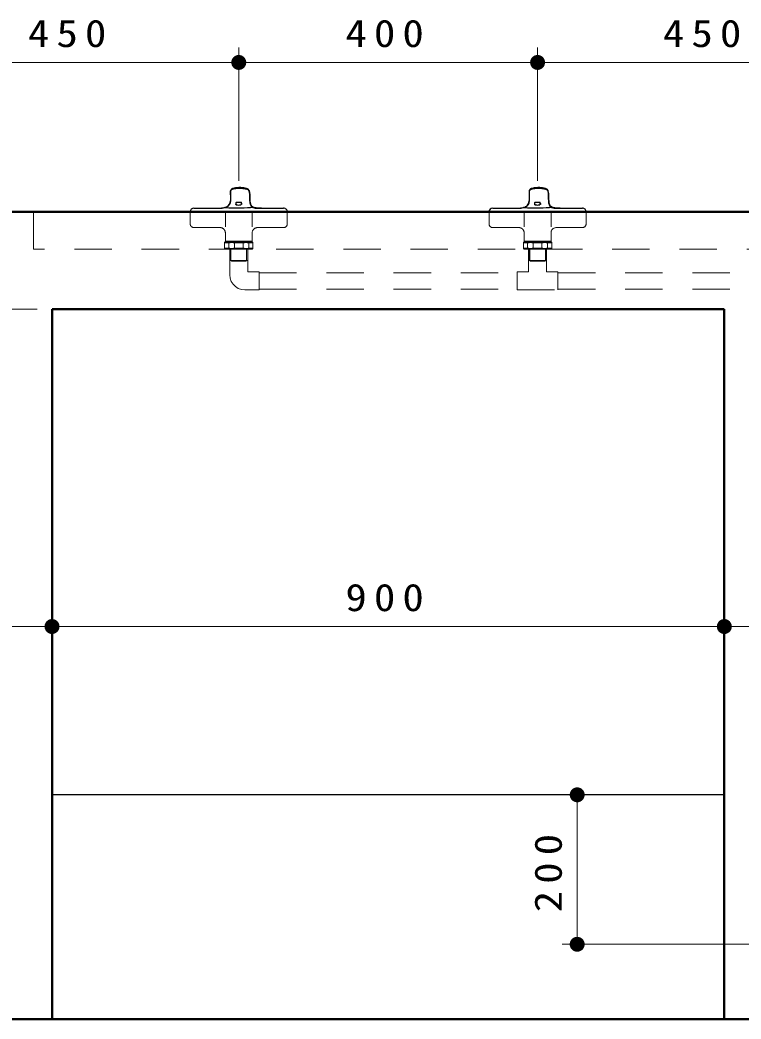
# Model space of a CAD drawing. Units: millimetres on the paper, scale 1:20. Extents: x -385 to 0, y -5 to 267.
# Drawn here: x -350.8 to -302.6, y 107 to 173.8 of the extents above; entities that cross this region are included whole.
import ezdxf

# ---------------------------------------------------------------- set-up
doc = ezdxf.new("R2010")
doc.units = ezdxf.units.MM
doc.linetypes.add('USER1', pattern=[4.5, 2.5, -2])
doc.linetypes.add('USER4', pattern=[8, 5, -3])
doc.layers.add('LY_1', color=2, linetype='Continuous', lineweight=13)
doc.styles.add('ＭＳ ゴシック', font='')
doc.styles.get('ＭＳ ゴシック').set_extended_font_data('MS Gothic')

# ---------------------------------------------------------------- blocks, each defined once
blk = doc.blocks.new('filled_dot')
at = {"color": 0, "linetype": 'Continuous', "lineweight": -2, "const_width": 1.25}
blk.add_lwpolyline([(-0.625, 0, 1), (0.625, 0, 1)], format="xyb", close=True, dxfattribs=at)

msp = doc.modelspace()

# ---------------------------------------------------------------- linework, layer by layer
at = {"layer": 'LY_1', "color": 7}
for p, q in [((-336.176, 163.049), (-336.176, 171.965)), ((-316.176, 163.049), (-316.176, 171.965)), ((-358.676, 170.965), (-336.176, 170.965)), ((-336.176, 170.965), (-316.176, 170.965)), ((-316.176, 170.965), (-293.676, 170.965)), ((-336.001, 161.594), (-336.351, 161.594)), ((-316.001, 161.594), (-316.351, 161.594)), ((-349.676, 154.465), (-369.676, 154.465)), ((-358.676, 133.225), (-348.676, 133.225)), ((-303.676, 133.225), (-348.676, 133.225)), ((-293.676, 133.225), (-303.676, 133.225)), ((-313.524, 111.965), (-313.524, 121.965)), ((-299.676, 111.965), (-314.524, 111.965))]:
    msp.add_line(p, q, dxfattribs=at)
at = {"layer": 'LY_1', "lineweight": 25}
for p, q in [((-336.715, 162.425), (-336.731, 162.386)), ((-336.695, 162.456), (-336.715, 162.425)), ((-336.697, 162.395), (-336.672, 162.436)), ((-336.672, 162.48), (-336.695, 162.456)), ((-336.644, 162.502), (-336.672, 162.48)), ((-336.672, 162.436), (-336.636, 162.469)), ((-336.606, 162.522), (-336.644, 162.502)), ((-336.636, 162.469), (-336.59, 162.492)), ((-336.558, 162.538), (-336.606, 162.522)), ((-336.59, 162.492), (-336.522, 162.511)), ((-336.481, 162.555), (-336.558, 162.538)), ((-336.522, 162.511), (-336.451, 162.521)), ((-336.395, 162.567), (-336.481, 162.555)), ((-336.451, 162.521), (-336.379, 162.53)), ((-336.303, 162.577), (-336.395, 162.567)), ((-336.379, 162.53), (-336.362, 162.532)), ((-336.362, 162.532), (-336.205, 162.544)), ((-336.165, 162.587), (-336.303, 162.577)), ((-336.205, 162.544), (-336.049, 162.545)), ((-336.031, 162.587), (-336.165, 162.587)), ((-336.049, 162.545), (-335.897, 162.536)), ((-335.932, 162.58), (-336.031, 162.587)), ((-335.836, 162.57), (-335.932, 162.58)), ((-335.897, 162.536), (-335.749, 162.518)), ((-335.744, 162.556), (-335.836, 162.57)), ((-335.749, 162.518), (-335.697, 162.51)), ((-335.655, 162.537), (-335.744, 162.556)), ((-335.697, 162.51), (-335.646, 162.496)), ((-335.601, 162.516), (-335.655, 162.537)), ((-335.646, 162.496), (-335.596, 162.475)), ((-335.554, 162.49), (-335.601, 162.516)), ((-335.596, 162.475), (-335.552, 162.445)), ((-335.518, 162.46), (-335.554, 162.49)), ((-335.552, 162.445), (-335.518, 162.405)), ((-335.492, 162.43), (-335.518, 162.46)), ((-335.473, 162.4), (-335.492, 162.43)), ((-316.715, 162.425), (-316.731, 162.386)), ((-316.695, 162.456), (-316.715, 162.425)), ((-316.697, 162.395), (-316.672, 162.436)), ((-316.672, 162.48), (-316.695, 162.456)), ((-316.644, 162.502), (-316.672, 162.48)), ((-316.672, 162.436), (-316.636, 162.469)), ((-316.606, 162.522), (-316.644, 162.502)), ((-316.636, 162.469), (-316.59, 162.492)), ((-316.558, 162.538), (-316.606, 162.522)), ((-316.59, 162.492), (-316.522, 162.511)), ((-316.481, 162.555), (-316.558, 162.538)), ((-316.522, 162.511), (-316.451, 162.521)), ((-316.395, 162.567), (-316.481, 162.555)), ((-316.451, 162.521), (-316.379, 162.53)), ((-316.303, 162.577), (-316.395, 162.567)), ((-316.379, 162.53), (-316.362, 162.532)), ((-316.362, 162.532), (-316.205, 162.544)), ((-316.165, 162.587), (-316.303, 162.577)), ((-316.205, 162.544), (-316.049, 162.545)), ((-316.031, 162.587), (-316.165, 162.587)), ((-316.049, 162.545), (-315.897, 162.536)), ((-315.932, 162.58), (-316.031, 162.587)), ((-315.836, 162.57), (-315.932, 162.58)), ((-315.897, 162.536), (-315.749, 162.518)), ((-315.744, 162.556), (-315.836, 162.57)), ((-315.749, 162.518), (-315.697, 162.51)), ((-315.655, 162.537), (-315.744, 162.556)), ((-315.697, 162.51), (-315.646, 162.496)), ((-315.601, 162.516), (-315.655, 162.537)), ((-315.646, 162.496), (-315.596, 162.475)), ((-315.554, 162.49), (-315.601, 162.516)), ((-315.596, 162.475), (-315.552, 162.445)), ((-315.518, 162.46), (-315.554, 162.49)), ((-315.552, 162.445), (-315.518, 162.405)), ((-315.492, 162.43), (-315.518, 162.46)), ((-315.473, 162.4), (-315.492, 162.43)), ((-336.742, 162.337), (-336.745, 162.28)), ((-336.745, 162.28), (-336.742, 162.159)), ((-336.731, 162.386), (-336.742, 162.337)), ((-336.742, 162.159), (-336.74, 162.049)), ((-336.74, 162.049), (-336.739, 161.992)), ((-336.738, 161.82), (-336.74, 161.705)), ((-336.739, 161.992), (-336.738, 161.916)), ((-336.738, 161.916), (-336.738, 161.82)), ((-336.716, 162.284), (-336.711, 162.349)), ((-336.713, 162.216), (-336.716, 162.284)), ((-336.71, 162.146), (-336.713, 162.216)), ((-336.713, 161.705), (-336.709, 161.853)), ((-336.711, 162.349), (-336.697, 162.395)), ((-336.707, 162), (-336.71, 162.146)), ((-336.709, 161.853), (-336.707, 162)), ((-335.518, 162.405), (-335.494, 162.361)), ((-335.494, 162.361), (-335.479, 162.312)), ((-335.479, 162.312), (-335.472, 162.262)), ((-335.457, 162.367), (-335.473, 162.4)), ((-335.472, 162.262), (-335.465, 162.159)), ((-335.465, 162.159), (-335.461, 162.05)), ((-335.461, 162.05), (-335.458, 161.94)), ((-335.458, 161.94), (-335.456, 161.829)), ((-335.437, 162.289), (-335.457, 162.367)), ((-335.456, 161.829), (-335.454, 161.705)), ((-335.427, 162.201), (-335.437, 162.289)), ((-335.421, 162.132), (-335.427, 162.201)), ((-335.417, 162.051), (-335.421, 162.132)), ((-335.414, 161.959), (-335.417, 162.051)), ((-335.413, 161.882), (-335.414, 161.959)), ((-335.412, 161.798), (-335.413, 161.882)), ((-335.411, 161.714), (-335.412, 161.798)), ((-316.742, 162.337), (-316.745, 162.28)), ((-316.745, 162.28), (-316.742, 162.159)), ((-316.731, 162.386), (-316.742, 162.337)), ((-316.742, 162.159), (-316.74, 162.049)), ((-316.74, 162.049), (-316.739, 161.992)), ((-316.738, 161.82), (-316.74, 161.705)), ((-316.739, 161.992), (-316.738, 161.916)), ((-316.738, 161.916), (-316.738, 161.82)), ((-316.716, 162.284), (-316.711, 162.349)), ((-316.713, 162.216), (-316.716, 162.284)), ((-316.71, 162.146), (-316.713, 162.216)), ((-316.713, 161.705), (-316.709, 161.853)), ((-316.711, 162.349), (-316.697, 162.395)), ((-316.707, 162), (-316.71, 162.146)), ((-316.709, 161.853), (-316.707, 162)), ((-315.518, 162.405), (-315.494, 162.361)), ((-315.494, 162.361), (-315.479, 162.312)), ((-315.479, 162.312), (-315.472, 162.262)), ((-315.457, 162.367), (-315.473, 162.4)), ((-315.472, 162.262), (-315.465, 162.159)), ((-315.465, 162.159), (-315.461, 162.05)), ((-315.461, 162.05), (-315.458, 161.94)), ((-315.458, 161.94), (-315.456, 161.829)), ((-315.437, 162.289), (-315.457, 162.367)), ((-315.456, 161.829), (-315.454, 161.705)), ((-315.427, 162.201), (-315.437, 162.289)), ((-315.421, 162.132), (-315.427, 162.201)), ((-315.417, 162.051), (-315.421, 162.132)), ((-315.414, 161.959), (-315.417, 162.051)), ((-315.413, 161.882), (-315.414, 161.959)), ((-315.412, 161.798), (-315.413, 161.882)), ((-315.411, 161.714), (-315.412, 161.798)), ((-339.176, 161.215), (-337.28, 161.215)), ((-337.199, 161.241), (-337.199, 161.235)), ((-337.199, 161.235), (-337.199, 161.233)), ((-336.74, 161.705), (-336.735, 161.705)), ((-336.735, 161.705), (-336.727, 161.705)), ((-336.727, 161.705), (-336.713, 161.705)), ((-336.374, 161.471), (-336.37, 161.483)), ((-336.372, 161.46), (-336.374, 161.471)), ((-336.366, 161.452), (-336.372, 161.46)), ((-336.37, 161.483), (-336.361, 161.497)), ((-336.354, 161.444), (-336.366, 161.452)), ((-336.361, 161.497), (-336.351, 161.507)), ((-336.353, 161.467), (-336.356, 161.457)), ((-336.356, 161.457), (-336.356, 161.454)), ((-336.338, 161.438), (-336.354, 161.444)), ((-336.351, 161.472), (-336.353, 161.467)), ((-336.351, 161.594), (-336.336, 161.609)), ((-336.351, 161.447), (-336.351, 161.594)), ((-336.336, 161.438), (-336.338, 161.438)), ((-336.336, 161.609), (-336.016, 161.609)), ((-336.03, 161.45), (-336.033, 161.449)), ((-336.013, 161.457), (-336.03, 161.45)), ((-336.024, 161.45), (-336.027, 161.449)), ((-336.005, 161.459), (-336.024, 161.45)), ((-336.016, 161.609), (-336.001, 161.594)), ((-336.003, 161.465), (-336.013, 161.457)), ((-335.99, 161.47), (-336.005, 161.459)), ((-335.997, 161.473), (-336.003, 161.465)), ((-336.001, 161.468), (-336.001, 161.594)), ((-336.001, 161.539), (-335.991, 161.527)), ((-335.998, 161.496), (-336.001, 161.503)), ((-335.996, 161.488), (-335.998, 161.496)), ((-335.996, 161.482), (-335.997, 161.473)), ((-335.996, 161.482), (-335.996, 161.488)), ((-335.991, 161.527), (-335.984, 161.514)), ((-335.982, 161.483), (-335.99, 161.47)), ((-335.984, 161.514), (-335.98, 161.498)), ((-335.98, 161.498), (-335.982, 161.483)), ((-335.454, 161.705), (-335.446, 161.611)), ((-335.446, 161.611), (-335.436, 161.561)), ((-335.436, 161.561), (-335.423, 161.516)), ((-335.423, 161.516), (-335.407, 161.475)), ((-335.408, 161.642), (-335.411, 161.714)), ((-335.4, 161.581), (-335.408, 161.642)), ((-335.407, 161.475), (-335.39, 161.44)), ((-335.39, 161.533), (-335.4, 161.581)), ((-335.378, 161.494), (-335.39, 161.533)), ((-335.39, 161.44), (-335.349, 161.38)), ((-335.366, 161.46), (-335.378, 161.494)), ((-335.349, 161.423), (-335.366, 161.46)), ((-335.331, 161.389), (-335.349, 161.423)), ((-335.349, 161.38), (-335.295, 161.331)), ((-335.306, 161.355), (-335.331, 161.389)), ((-335.274, 161.324), (-335.306, 161.355)), ((-335.295, 161.331), (-335.229, 161.291)), ((-335.235, 161.297), (-335.274, 161.324)), ((-335.181, 161.27), (-335.235, 161.297)), ((-335.229, 161.291), (-335.153, 161.259)), ((-335.141, 161.255), (-335.181, 161.27)), ((-335.153, 161.259), (-335.153, 161.237)), ((-335.079, 161.24), (-335.141, 161.255)), ((-335.016, 161.23), (-335.079, 161.24)), ((-335.071, 161.215), (-333.176, 161.215)), ((-334.964, 161.225), (-335.016, 161.23)), ((-334.964, 161.226), (-334.933, 161.223)), ((-334.952, 161.224), (-334.964, 161.225)), ((-334.882, 161.219), (-334.95, 161.223)), ((-334.863, 161.218), (-334.913, 161.22)), ((-334.913, 161.22), (-334.906, 161.22)), ((-334.904, 161.22), (-334.912, 161.22)), ((-334.653, 161.215), (-334.904, 161.22)), ((-334.878, 161.219), (-334.882, 161.219)), ((-334.794, 161.216), (-334.863, 161.218)), ((-334.705, 161.214), (-334.794, 161.216)), ((-319.176, 161.215), (-317.28, 161.215)), ((-317.199, 161.241), (-317.199, 161.235)), ((-317.199, 161.235), (-317.199, 161.233)), ((-316.74, 161.705), (-316.735, 161.705)), ((-316.735, 161.705), (-316.727, 161.705)), ((-316.727, 161.705), (-316.713, 161.705)), ((-316.374, 161.471), (-316.37, 161.483)), ((-316.372, 161.46), (-316.374, 161.471)), ((-316.366, 161.452), (-316.372, 161.46)), ((-316.37, 161.483), (-316.361, 161.497)), ((-316.354, 161.444), (-316.366, 161.452)), ((-316.361, 161.497), (-316.351, 161.507)), ((-316.353, 161.467), (-316.356, 161.457)), ((-316.356, 161.457), (-316.356, 161.454)), ((-316.338, 161.438), (-316.354, 161.444)), ((-316.351, 161.472), (-316.353, 161.467)), ((-316.351, 161.594), (-316.336, 161.609)), ((-316.351, 161.447), (-316.351, 161.594)), ((-316.336, 161.438), (-316.338, 161.438)), ((-316.336, 161.609), (-316.016, 161.609)), ((-316.03, 161.45), (-316.033, 161.449)), ((-316.013, 161.457), (-316.03, 161.45)), ((-316.024, 161.45), (-316.027, 161.449)), ((-316.005, 161.459), (-316.024, 161.45)), ((-316.016, 161.609), (-316.001, 161.594)), ((-316.003, 161.465), (-316.013, 161.457)), ((-315.99, 161.47), (-316.005, 161.459)), ((-315.997, 161.473), (-316.003, 161.465)), ((-316.001, 161.468), (-316.001, 161.594)), ((-316.001, 161.539), (-315.991, 161.527)), ((-315.998, 161.496), (-316.001, 161.503)), ((-315.996, 161.488), (-315.998, 161.496)), ((-315.996, 161.482), (-315.997, 161.473)), ((-315.996, 161.482), (-315.996, 161.488)), ((-315.991, 161.527), (-315.984, 161.514)), ((-315.982, 161.483), (-315.99, 161.47)), ((-315.984, 161.514), (-315.98, 161.498)), ((-315.98, 161.498), (-315.982, 161.483)), ((-315.454, 161.705), (-315.446, 161.611)), ((-315.446, 161.611), (-315.436, 161.561)), ((-315.436, 161.561), (-315.423, 161.516)), ((-315.423, 161.516), (-315.407, 161.475)), ((-315.408, 161.642), (-315.411, 161.714)), ((-315.4, 161.581), (-315.408, 161.642)), ((-315.407, 161.475), (-315.39, 161.44)), ((-315.39, 161.533), (-315.4, 161.581)), ((-315.378, 161.494), (-315.39, 161.533)), ((-315.39, 161.44), (-315.349, 161.38)), ((-315.366, 161.46), (-315.378, 161.494)), ((-315.349, 161.423), (-315.366, 161.46)), ((-315.331, 161.389), (-315.349, 161.423)), ((-315.349, 161.38), (-315.295, 161.331)), ((-315.306, 161.355), (-315.331, 161.389)), ((-315.274, 161.324), (-315.306, 161.355)), ((-315.295, 161.331), (-315.229, 161.291)), ((-315.235, 161.297), (-315.274, 161.324)), ((-315.181, 161.27), (-315.235, 161.297)), ((-315.229, 161.291), (-315.153, 161.259)), ((-315.141, 161.255), (-315.181, 161.27)), ((-315.153, 161.259), (-315.153, 161.237)), ((-315.079, 161.24), (-315.141, 161.255)), ((-315.016, 161.23), (-315.079, 161.24)), ((-315.071, 161.215), (-313.176, 161.215)), ((-314.964, 161.225), (-315.016, 161.23)), ((-314.964, 161.226), (-314.933, 161.223)), ((-314.952, 161.224), (-314.964, 161.225)), ((-314.882, 161.219), (-314.95, 161.223)), ((-314.863, 161.218), (-314.913, 161.22)), ((-314.913, 161.22), (-314.906, 161.22)), ((-314.904, 161.22), (-314.912, 161.22)), ((-314.653, 161.215), (-314.904, 161.22)), ((-314.878, 161.219), (-314.882, 161.219)), ((-314.794, 161.216), (-314.863, 161.218)), ((-314.705, 161.214), (-314.794, 161.216))]:
    msp.add_line(p, q, dxfattribs=at)
at = {"layer": 'LY_1', "color": 140, "lineweight": 50}
for p, q in [((-358.176, 160.965), (-294.176, 160.965)), ((-348.676, 154.465), (-303.676, 154.465)), ((-348.676, 106.965), (-348.676, 154.465)), ((-303.676, 154.465), (-303.676, 106.965)), ((-295.176, 106.965), (-358.676, 106.965))]:
    msp.add_line(p, q, dxfattribs=at)
at = {"layer": 'LY_1', "color": 253, "linetype": 'USER1'}
for p, q in [((-349.926, 158.465), (-349.926, 160.965)), ((-295.176, 158.465), (-349.926, 158.465))]:
    msp.add_line(p, q, dxfattribs=at)
at = {"layer": 'LY_1', "linetype": 'USER1'}
for p, q in [((-339.426, 160.165), (-339.426, 160.965)), ((-332.926, 160.165), (-332.926, 160.965)), ((-319.426, 160.165), (-319.426, 160.965)), ((-312.926, 160.165), (-312.926, 160.965)), ((-339.176, 159.915), (-337.424, 159.915)), ((-334.927, 159.915), (-333.176, 159.915)), ((-319.176, 159.915), (-317.424, 159.915)), ((-314.927, 159.915), (-313.176, 159.915)), ((-337.074, 159.015), (-337.074, 159.565)), ((-335.277, 159.015), (-335.277, 159.565)), ((-317.074, 159.015), (-317.074, 159.565)), ((-315.277, 159.015), (-315.277, 159.565)), ((-337.076, 158.965), (-337.126, 158.915)), ((-337.126, 158.515), (-337.126, 158.915)), ((-337.126, 158.89), (-336.841, 158.89)), ((-337.126, 158.54), (-336.841, 158.54)), ((-337.076, 158.465), (-337.126, 158.515)), ((-335.276, 158.965), (-337.076, 158.965)), ((-335.276, 158.465), (-337.076, 158.465)), ((-337.074, 159.015), (-337.049, 158.99)), ((-335.302, 158.99), (-337.049, 158.99)), ((-336.841, 158.54), (-336.841, 158.89)), ((-336.756, 158.99), (-336.756, 158.965)), ((-336.701, 158.465), (-336.701, 157.715)), ((-336.461, 158.89), (-335.891, 158.89)), ((-336.461, 158.54), (-336.461, 158.89)), ((-336.461, 158.54), (-335.891, 158.54)), ((-335.891, 158.54), (-335.891, 158.89)), ((-335.651, 158.465), (-335.651, 157.715)), ((-335.596, 158.99), (-335.596, 158.965)), ((-335.226, 158.89), (-335.511, 158.89)), ((-335.511, 158.54), (-335.511, 158.89)), ((-335.226, 158.54), (-335.511, 158.54)), ((-335.302, 158.99), (-335.277, 159.015)), ((-335.276, 158.965), (-335.226, 158.915)), ((-335.276, 158.465), (-335.226, 158.515)), ((-335.226, 158.515), (-335.226, 158.915)), ((-317.076, 158.965), (-317.126, 158.915)), ((-317.126, 158.515), (-317.126, 158.915)), ((-317.126, 158.89), (-316.841, 158.89)), ((-317.126, 158.54), (-316.841, 158.54)), ((-317.076, 158.465), (-317.126, 158.515)), ((-315.276, 158.965), (-317.076, 158.965)), ((-315.276, 158.465), (-317.076, 158.465)), ((-317.074, 159.015), (-317.049, 158.99)), ((-315.302, 158.99), (-317.049, 158.99)), ((-316.841, 158.54), (-316.841, 158.89)), ((-316.756, 158.99), (-316.756, 158.965)), ((-316.701, 158.465), (-316.701, 157.715)), ((-316.461, 158.89), (-315.891, 158.89)), ((-316.461, 158.54), (-316.461, 158.89)), ((-316.461, 158.54), (-315.891, 158.54)), ((-315.891, 158.54), (-315.891, 158.89)), ((-315.651, 158.465), (-315.651, 157.715)), ((-315.596, 158.99), (-315.596, 158.965)), ((-315.226, 158.89), (-315.511, 158.89)), ((-315.511, 158.54), (-315.511, 158.89)), ((-315.226, 158.54), (-315.511, 158.54)), ((-315.302, 158.99), (-315.277, 159.015)), ((-315.276, 158.965), (-315.226, 158.915)), ((-315.276, 158.465), (-315.226, 158.515)), ((-315.226, 158.515), (-315.226, 158.915)), ((-336.651, 157.665), (-336.701, 157.715)), ((-336.651, 157.665), (-335.701, 157.665)), ((-335.701, 157.665), (-335.651, 157.715)), ((-316.651, 157.665), (-316.701, 157.715)), ((-316.651, 157.665), (-315.701, 157.665)), ((-315.701, 157.665), (-315.651, 157.715))]:
    msp.add_line(p, q, dxfattribs=at)
at = {"layer": 'LY_1', "color": 7, "linetype": 'USER1'}
for p, q in [((-337.074, 159.955), (-337.074, 161.034)), ((-335.277, 159.955), (-335.277, 161.034)), ((-317.074, 159.955), (-317.074, 161.034)), ((-315.277, 159.955), (-315.277, 161.034)), ((-337.074, 159.015), (-335.277, 159.015)), ((-317.074, 159.015), (-315.277, 159.015))]:
    msp.add_line(p, q, dxfattribs=at)
at = {"layer": 'LY_1', "color": 4, "linetype": 'USER4', "lineweight": 25}
for p, q in [((-335.576, 158.465), (-336.776, 158.465)), ((-315.576, 158.465), (-316.776, 158.465)), ((-316.776, 158.465), (-316.776, 157.715))]:
    msp.add_line(p, q, dxfattribs=at)
at = {"layer": 'LY_1', "color": 4, "linetype": 'USER1'}
for p, q in [((-336.776, 158.465), (-336.776, 157.715)), ((-335.576, 157.715), (-335.576, 158.465)), ((-315.576, 157.715), (-315.576, 158.465)), ((-336.776, 157.715), (-335.576, 157.715)), ((-336.776, 157.715), (-336.776, 156.748)), ((-335.576, 157.715), (-336.776, 157.715)), ((-335.576, 156.948), (-335.576, 157.715)), ((-316.776, 157.715), (-316.776, 156.948)), ((-315.576, 157.715), (-316.776, 157.715)), ((-316.776, 157.715), (-315.576, 157.715)), ((-315.576, 156.948), (-315.576, 157.715)), ((-336.776, 156.748), (-336.751, 156.526)), ((-336.751, 156.526), (-336.677, 156.314)), ((-334.809, 156.948), (-335.576, 156.948)), ((-334.809, 155.748), (-334.809, 156.948)), ((-334.809, 156.891), (-317.543, 156.891)), ((-317.543, 156.948), (-317.543, 155.748)), ((-316.776, 156.948), (-317.543, 156.948)), ((-314.809, 156.948), (-315.576, 156.948)), ((-314.809, 155.748), (-314.809, 156.948)), ((-314.809, 156.891), (-300.043, 156.891)), ((-336.677, 156.314), (-336.558, 156.125)), ((-336.558, 156.125), (-336.399, 155.966)), ((-336.399, 155.966), (-336.21, 155.847)), ((-336.21, 155.847), (-335.998, 155.773)), ((-335.998, 155.773), (-335.776, 155.748)), ((-335.776, 155.748), (-334.809, 155.748)), ((-334.809, 155.806), (-317.543, 155.806)), ((-317.543, 155.748), (-314.809, 155.748)), ((-314.809, 155.806), (-300.043, 155.806))]:
    msp.add_line(p, q, dxfattribs=at)
at = {"layer": 'LY_1', "color": 7, "lineweight": 25}
msp.add_line((-303.676, 121.965), (-348.676, 121.965), dxfattribs=at)
at = {"layer": 'LY_1', "lineweight": 25}
for centre, radius, start, end in [((-339.176, 160.965), 0.25, 90.00013, 180), ((-337.609, 165.66), 4.446, 268.83569, 277.13813), ((-337.604, 164.208), 2.994, 268.17302, 277.76467), ((-337.433, 162.3), 1.085, 282.45079, 294.57699), ((-336.391, 182.008), 20.77, 268.16398, 272.77238), ((-337.156, 161.692), 0.416, 294.52022, 1.84823), ((-337.136, 161.709), 0.423, 291.6214, 359.41567), ((-336.349, 161.454), 0.0062, 173.36882, 238.02023), ((-336.319, 161.491), 0.0543, 232.0109, 258.91907), ((-336.207, 162.143), 0.717, 259.63022, 284.51302), ((-335.544, 158.685), 2.582, 81.28193, 86.49917), ((-334.93, 161.973), 0.747, 252.67479, 267.37191), ((-334.828, 164.071), 2.853, 263.46727, 268.31836), ((-333.176, 160.965), 0.25, 0, 90.00013), ((-319.176, 160.965), 0.25, 90.00013, 180), ((-317.609, 165.66), 4.446, 268.83569, 277.13813), ((-317.604, 164.208), 2.994, 268.17302, 277.76467), ((-317.433, 162.3), 1.085, 282.45079, 294.57699), ((-316.391, 182.008), 20.77, 268.16398, 272.77238), ((-317.156, 161.692), 0.416, 294.52022, 1.84823), ((-317.136, 161.709), 0.423, 291.6214, 359.41567), ((-316.349, 161.454), 0.0062, 173.36882, 238.02023), ((-316.319, 161.491), 0.0543, 232.0109, 258.91907), ((-316.207, 162.143), 0.717, 259.63022, 284.51302), ((-315.544, 158.685), 2.582, 81.28193, 86.49917), ((-314.93, 161.973), 0.747, 252.67479, 267.37191), ((-314.828, 164.071), 2.853, 263.46727, 268.31836), ((-313.176, 160.965), 0.25, 0, 90.00013)]:
    msp.add_arc(centre, radius, start, end, dxfattribs=at)
at = {"layer": 'LY_1', "linetype": 'USER1'}
for centre, radius, start, end in [((-339.176, 160.165), 0.25, 180, 270.00013), ((-337.424, 159.565), 0.35, 0, 90.00013), ((-334.927, 159.565), 0.35, 90.00013, 180), ((-333.176, 160.165), 0.25, 270.00013, 0), ((-319.176, 160.165), 0.25, 180, 270.00013), ((-317.424, 159.565), 0.35, 0, 90.00013), ((-314.927, 159.565), 0.35, 90.00013, 180), ((-313.176, 160.165), 0.25, 270.00013, 0), ((-336.651, 158.181), 0.734, 74.99667, 105.00333), ((-336.651, 159.249), 0.734, 254.99667, 285.00333), ((-335.701, 158.181), 0.734, 74.99667, 105.00333), ((-335.701, 159.249), 0.734, 254.99667, 285.00333), ((-316.651, 158.181), 0.734, 74.99667, 105.00333), ((-316.651, 159.249), 0.734, 254.99667, 285.00333), ((-315.701, 158.181), 0.734, 74.99667, 105.00333), ((-315.701, 159.249), 0.734, 254.99667, 285.00333)]:
    msp.add_arc(centre, radius, start, end, dxfattribs=at)

# ---------------------------------------------------------------- block references
at = {"layer": 'LY_1', "color": 7, "xscale": 0.4, "yscale": 0.4}
for p, rotation in [((-336.176, 170.965), 180), ((-316.176, 170.965), 180), ((-348.676, 133.225), 180), ((-303.676, 133.225), 180), ((-313.524, 121.965), 270), ((-313.524, 111.965), 90)]:
    msp.add_blockref('filled_dot', p, dxfattribs=dict(at, rotation=rotation))
for p in [(-336.176, 170.965), (-316.176, 170.965), (-348.676, 133.225), (-303.676, 133.225)]:
    msp.add_blockref('filled_dot', p, dxfattribs=at)

# ---------------------------------------------------------------- texts
at = {"layer": 'LY_1', "color": 7, "char_height": 1.833, "attachment_point": 8, "style": 'ＭＳ ゴシック'}
for s, insert in [('\\T1.33;\\W1.15;450', (-347.426, 171.965)), ('\\T1.33;\\W1.15;400', (-326.176, 171.965)), ('\\T1.33;\\W1.15;450', (-304.926, 171.965)), ('\\T1.33;\\W1.15;900', (-326.176, 134.225))]:
    msp.add_mtext(s, dxfattribs=dict(at, insert=insert))
at = {"layer": 'LY_1', "color": 7, "insert": (-314.524, 116.965), "char_height": 1.833, "attachment_point": 8, "rotation": 90, "style": 'ＭＳ ゴシック'}
msp.add_mtext('\\T1.33;\\W1.15;200', dxfattribs=at)

doc.saveas('drawing.dxf')
